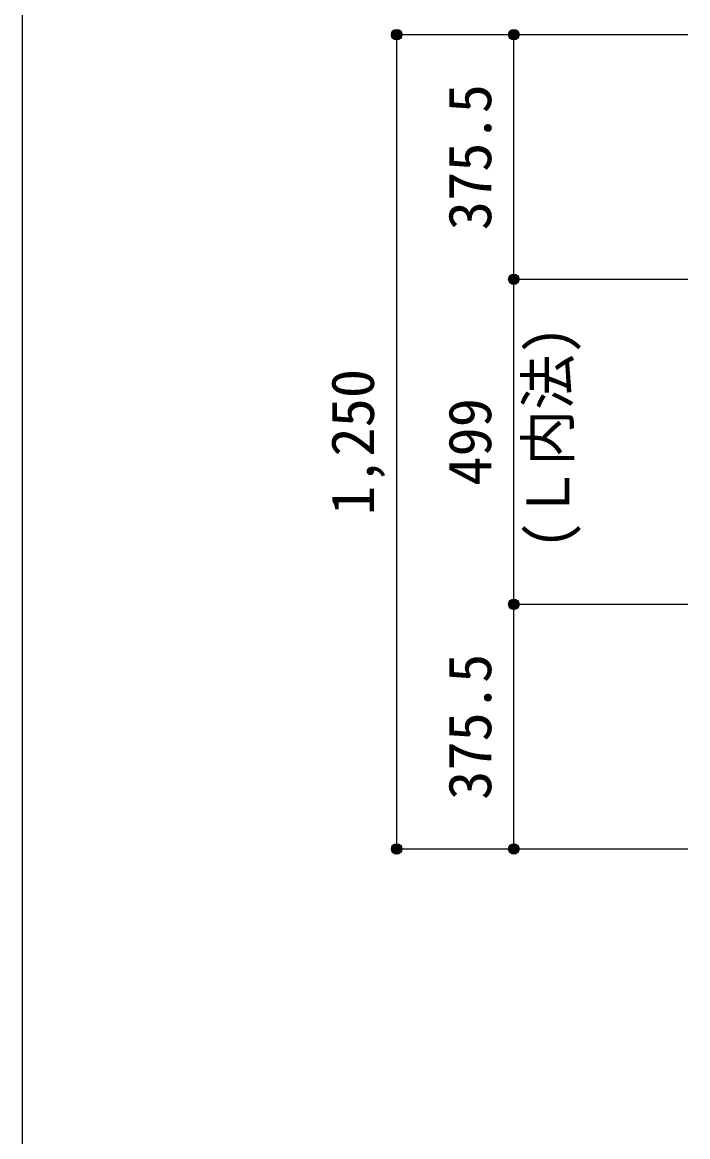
# Model space of a CAD drawing. Units: millimetres at full size, sheet at 1:30. Extents: x -5973 to 5954, y -4195 to 4201.
# Drawn here: x -5973 to -4951, y -2742 to -1031 of the extents above; entities that cross this region are included whole.
import ezdxf
from ezdxf.enums import TextEntityAlignment as Align

# ---------------------------------------------------------------- set-up
doc = ezdxf.new("R2010")
doc.units = ezdxf.units.MM
doc.header["$LTSCALE"] = 30
doc.header["$PDMODE"] = 32
doc.header["$PDSIZE"] = 15
for name, color, linetype in [('0-7_文字', 4, 'Continuous'), ('0-D_寸法', 4, 'Continuous'), ('F-0_枠', 6, 'Continuous')]:
    doc.layers.add(name, color=color, linetype=linetype)
doc.styles.add('ＭＳ ゴシック', font='')
doc.styles.get('ＭＳ ゴシック').set_extended_font_data('MS Gothic')

msp = doc.modelspace()

# ---------------------------------------------------------------- linework, layer by layer
at = {"layer": '0-D_寸法'}
for p, q in [((-5397.84, -1049.89), (-5217.84, -1049.89)), ((-5397.84, -1049.89), (-5217.84, -1049.89)), ((-5397.84, -2299.89), (-5397.84, -1049.89)), ((-5217.84, -1425.39), (-5217.84, -1049.89)), ((-5217.84, -1049.89), (-4950.8, -1049.89)), ((-5217.84, -1924.39), (-5217.84, -1425.39)), ((-5217.84, -1425.39), (-4950.8, -1425.39)), ((-5217.84, -2299.89), (-5217.84, -1924.39)), ((-5217.84, -1924.39), (-4950.8, -1924.39)), ((-5397.84, -2299.89), (-5217.84, -2299.89)), ((-5217.84, -2299.89), (-4950.8, -2299.89)), ((-5217.84, -2299.89), (-4950.8, -2299.89))]:
    msp.add_line(p, q, dxfattribs=at)
for centre, radius in [((-5397.84, -1049.89), 8), ((-5397.84, -1049.89), 7.2), ((-5397.84, -1049.89), 6.4), ((-5217.84, -1049.89), 8), ((-5217.84, -1049.89), 7.2), ((-5217.84, -1049.89), 6.4), ((-5397.84, -1049.89), 5.6), ((-5397.84, -1049.89), 4.8), ((-5397.84, -1049.89), 4), ((-5397.84, -1049.89), 3.2), ((-5397.84, -1049.89), 2.4), ((-5397.84, -1049.89), 1.6), ((-5397.84, -1049.89), 0.8), ((-5217.84, -1049.89), 5.6), ((-5217.84, -1049.89), 4.8), ((-5217.84, -1049.89), 4), ((-5217.84, -1049.89), 3.2), ((-5217.84, -1049.89), 2.4), ((-5217.84, -1049.89), 1.6), ((-5217.84, -1049.89), 0.8), ((-5217.84, -1425.39), 8), ((-5217.84, -1425.39), 7.2), ((-5217.84, -1425.39), 6.4), ((-5217.84, -1425.39), 5.6), ((-5217.84, -1425.39), 4.8), ((-5217.84, -1425.39), 4), ((-5217.84, -1425.39), 3.2), ((-5217.84, -1425.39), 2.4), ((-5217.84, -1425.39), 1.6), ((-5217.84, -1425.39), 0.8), ((-5217.84, -1924.39), 8), ((-5217.84, -1924.39), 7.2), ((-5217.84, -1924.39), 6.4), ((-5217.84, -1924.39), 5.6), ((-5217.84, -1924.39), 4.8), ((-5217.84, -1924.39), 4), ((-5217.84, -1924.39), 3.2), ((-5217.84, -1924.39), 2.4), ((-5217.84, -1924.39), 1.6), ((-5217.84, -1924.39), 0.8), ((-5397.84, -2299.89), 8), ((-5217.84, -2299.89), 8), ((-5397.84, -2299.89), 7.2), ((-5397.84, -2299.89), 6.4), ((-5397.84, -2299.89), 5.6), ((-5397.84, -2299.89), 4.8), ((-5397.84, -2299.89), 4), ((-5397.84, -2299.89), 3.2), ((-5397.84, -2299.89), 2.4), ((-5397.84, -2299.89), 1.6), ((-5397.84, -2299.89), 0.8), ((-5217.84, -2299.89), 7.2), ((-5217.84, -2299.89), 6.4), ((-5217.84, -2299.89), 5.6), ((-5217.84, -2299.89), 4.8), ((-5217.84, -2299.89), 4), ((-5217.84, -2299.89), 3.2), ((-5217.84, -2299.89), 2.4), ((-5217.84, -2299.89), 1.6), ((-5217.84, -2299.89), 0.8)]:
    msp.add_circle(centre, radius, dxfattribs=at)
at = {"layer": '0-D_寸法', "color": 7}
for p in [(-5397.84, -1049.89), (-5217.84, -1049.89), (-5217.84, -1049.89), (-5217.84, -1425.39), (-5217.84, -1425.39), (-5217.84, -1924.39), (-5217.84, -1924.39), (-5397.84, -2299.89), (-5217.84, -2299.89), (-5217.84, -2299.89)]:
    msp.add_point(p, dxfattribs=at)
at = {"layer": 'F-0_枠'}
msp.add_line((-5972.88, 4201.15), (-5972.88, -4195.24), dxfattribs=at)

# ---------------------------------------------------------------- texts
at = {"layer": '0-7_文字', "style": 'ＭＳ ゴシック', "width": 0.95}
msp.add_text('(Ｌ内法)', height=65.98, rotation=90, dxfattribs=at).set_placement((-5112.78, -1839.49), align=Align.BOTTOM_LEFT)
at = {"layer": '0-D_寸法', "style": 'ＭＳ ゴシック'}
for s, p in [('375.5', (-5232.84, -1350.14)), ('1,250', (-5412.84, -1787.39)), ('499', (-5232.84, -1742.39)), ('375.5', (-5232.84, -2224.64))]:
    msp.add_text(s, height=65.98, rotation=90, dxfattribs=at).set_placement(p, align=Align.BOTTOM_LEFT)

doc.saveas('drawing.dxf')
